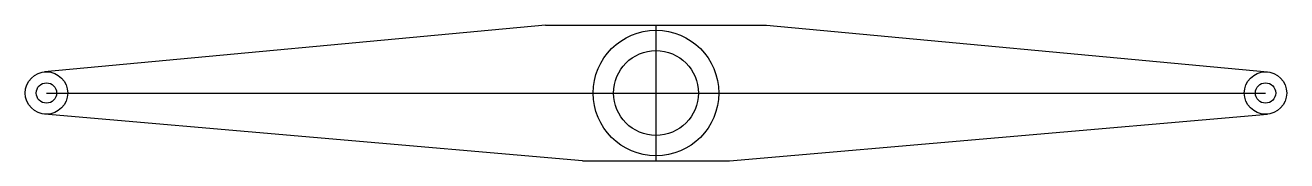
# Model space of a CAD drawing. Header units: millimetres. Extents: x -173 to 198, y -3 to 37.
import ezdxf

# ---------------------------------------------------------------- set-up
doc = ezdxf.new("R2010")
doc.units = ezdxf.units.MM
doc.layers.get('0').update_dxf_attribs({"linetype": 'CONTINUOUS'})

msp = doc.modelspace()

# ---------------------------------------------------------------- linework, layer by layer
for p, q in [((-20.12, 36.94), (-167.7, 23.17)), ((-20.12, 36.94), (44.88, 36.94)), ((12.38, 36.94), (12.38, -3.06)), ((44.88, 36.94), (192.46, 23.17)), ((-167.12, 16.94), (191.88, 16.94)), ((-9.22, -3.06), (-167.66, 10.72)), ((33.98, -3.06), (192.42, 10.72)), ((-9.22, -3.06), (33.98, -3.06))]:
    msp.add_line(p, q)
for centre, radius in [((12.38, 16.94), 18.5), ((12.38, 16.94), 12.5), ((-167.12, 16.94), 6.25), ((191.88, 16.94), 6.25), ((-167.12, 16.94), 3), ((191.88, 16.94), 3)]:
    msp.add_circle(centre, radius)

doc.saveas('drawing.dxf')
